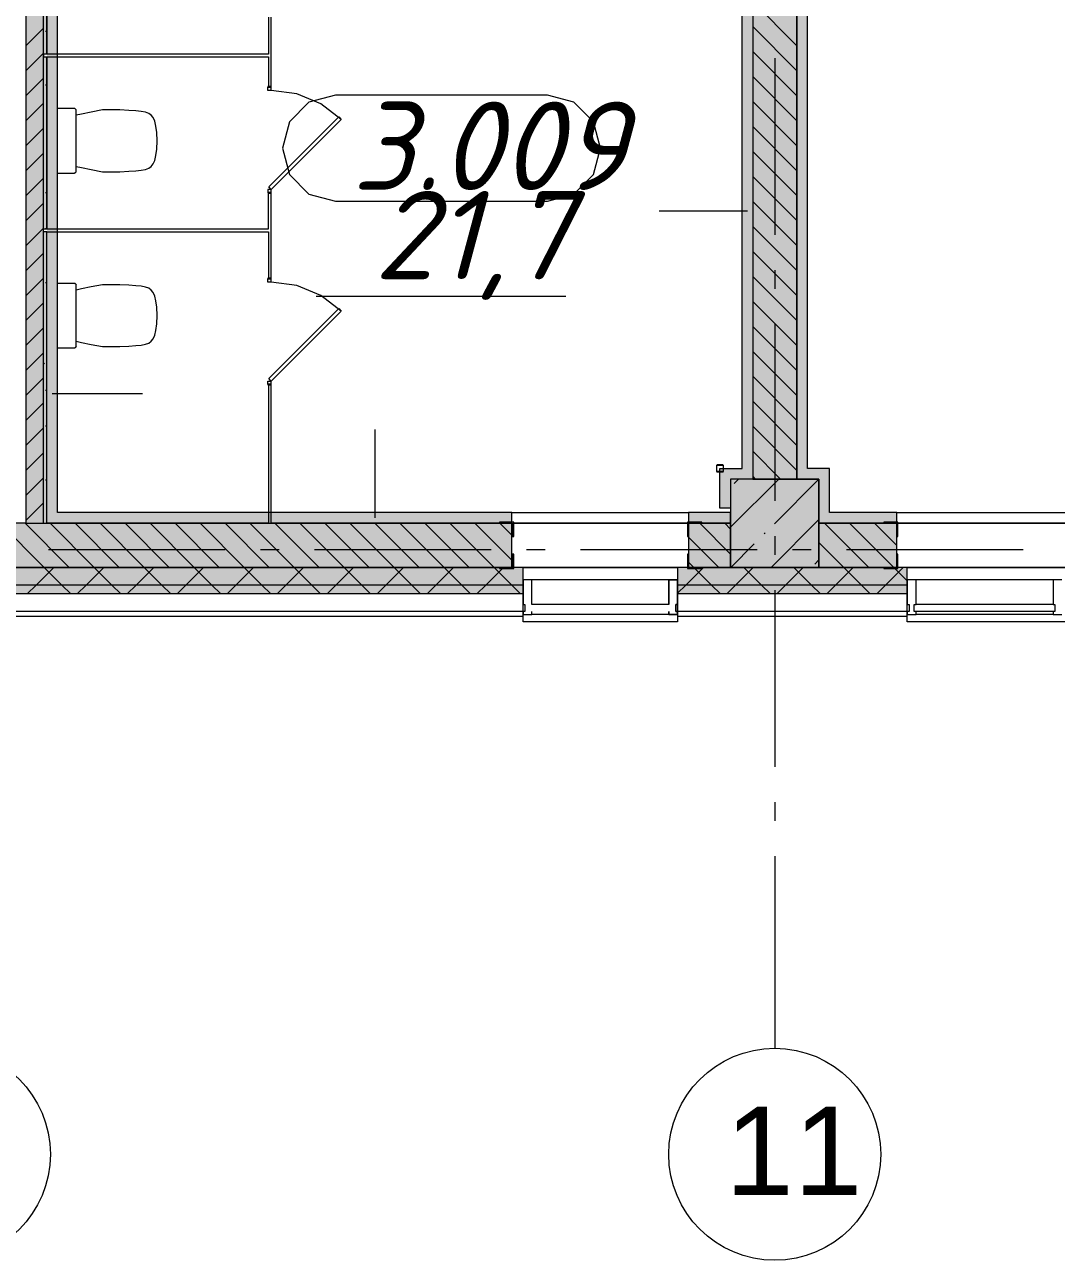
# Model space of a CAD drawing. Header units: millimetres. Extents: x -537608 to 253996, y -217170 to 186033.
# Drawn here: x -300822 to -294983, y 144598 to 151594 of the extents above; entities that cross this region are included whole.
import ezdxf

# ---------------------------------------------------------------- set-up
doc = ezdxf.new("R2010")
doc.units = ezdxf.units.MM
doc.layers.add('PDF _Геометрия', color=7, linetype='Continuous')
doc.layers.add('PDF _Текст', color=7, linetype='Continuous')
doc.layers.add('PDF _Сплошная заливка', color=7, linetype='Continuous', true_color=0xffffff)
doc.styles.add('PDF ArialMT', font='arial.ttf')
doc.styles.add('PDF ISOCPEUR Italic', font='isocpeui.ttf')

msp = doc.modelspace()

# ---------------------------------------------------------------- hatches: boundary and pattern name
at = {"layer": 'PDF _Сплошная заливка', "transparency": 33554559}
h = msp.add_hatch(color=256, dxfattribs=at)
h.paths.add_polyline_path([(-300716.1816, 148771.257), (-300696.1764, 148771.257), (-300696.1764, 150421.2569), (-300716.1816, 150421.2569), (-300716.1816, 149213.056)], flags=0)
h.paths.add_polyline_path([(-300716.1816, 150437.2555), (-300696.1764, 150437.2555), (-300696.1764, 151411.2559), (-300716.1816, 151411.2559), (-300716.1816, 150628.9545)], flags=0)
h.paths.add_polyline_path([(-300696.1764, 151427.2567), (-300696.1764, 152401.2551), (-300716.1816, 152401.2551), (-300716.1816, 151427.2567)], flags=0)
h.paths.add_polyline_path([(-300716.1816, 152501.2554), (-300696.1764, 152501.2554), (-300696.1764, 152851.2547), (-300716.1816, 152851.2547)], flags=0)
h.paths.add_polyline_path([(-300716.1816, 152951.255), (-300696.1764, 152951.255), (-300696.1764, 156271.2536), (-300716.1816, 156271.2536), (-300716.1816, 153460.7493)], flags=0)
for points in [[(-296701.1817, 149021.2558), (-296451.1807, 149021.2558), (-296451.1807, 156021.2547), (-296701.1817, 156021.2547), (-296701.1817, 149213.056)], [(-296724.9933, 148521.2561), (-296326.1802, 148521.2561), (-296326.1802, 149021.2558), (-296826.1821, 149021.2558), (-296826.1821, 148521.2561)]]:
    msp.add_hatch(color=256, dxfattribs=at).paths.add_polyline_path(points)
at = {"layer": 'PDF _Сплошная заливка', "true_color": 0xff7d7d, "transparency": 33554559}
msp.add_hatch(color=11, dxfattribs=at).paths.add_polyline_path([(-296451.1807, 149081.2565), (-296391.1822, 149081.2565), (-296391.1822, 155901.2535), (-296451.1807, 155901.2535), (-296451.1807, 149213.056)])
at = {"layer": 'PDF _Сплошная заливка', "true_color": 0x2254ff, "transparency": 33554559}
for points in [[(-300696.1764, 148831.2555), (-300636.1779, 148831.2555), (-300636.1779, 152381.2541), (-300696.1764, 152381.2541), (-300696.1764, 149213.056)], [(-296761.1802, 149021.2558), (-296701.1817, 149021.2558), (-296701.1817, 152381.2541), (-296761.1802, 152381.2541), (-296761.1802, 149081.2565)], [(-296761.1802, 149021.2558), (-296761.1802, 149081.2565), (-296886.1807, 149081.2565), (-296886.1807, 149021.2558), (-296826.1821, 149021.2558)]]:
    msp.add_hatch(color=160, dxfattribs=at).paths.add_polyline_path(points)
h = msp.add_hatch(color=160, dxfattribs=at)
h.paths.add_polyline_path([(-296826.1821, 148771.257), (-296826.1821, 148831.2555), (-297063.6787, 148831.2555), (-297063.6787, 148771.257)], flags=0)
h.paths.add_polyline_path([(-298063.6826, 148771.257), (-298063.6826, 148831.2555), (-300696.1764, 148831.2555), (-300696.1764, 148771.257), (-298394.7294, 148771.257)], flags=0)
at = {"layer": 'PDF _Сплошная заливка', "true_color": 0xff7d7d, "transparency": 33554559}
h = msp.add_hatch(color=11, dxfattribs=at)
h.paths.add_polyline_path([(-293886.1777, 148771.257), (-293886.1777, 148831.2555), (-294064.7351, 148831.2555), (-294064.7351, 148771.257)], flags=0)
h.paths.add_polyline_path([(-295890.121, 148771.257), (-295884.7301, 148771.257), (-295884.7301, 148831.2555), (-296326.1802, 148831.2555), (-296326.1802, 148771.257)], flags=0)
at = {"layer": 'PDF _Сплошная заливка', "transparency": 33554559}
h = msp.add_hatch(color=256, dxfattribs=at)
h.paths.add_polyline_path([(-248076.1883, 148521.2561), (-248076.1883, 148771.257), (-249557.739, 148771.257), (-249557.739, 148521.2561), (-248302.5757, 148521.2561)], flags=0)
h.paths.add_polyline_path([(-247546.1914, 148521.2561), (-247546.1914, 148771.257), (-247576.1907, 148771.257), (-247576.1907, 148521.2561)], flags=0)
h.paths.add_polyline_path([(-251642.052, 148521.2561), (-251276.1877, 148521.2561), (-251276.1877, 148771.257), (-251764.7402, 148771.257), (-251764.7402, 148521.2561)], flags=0)
h.paths.add_polyline_path([(-250776.1901, 148521.2561), (-250557.7385, 148521.2561), (-250557.7385, 148771.257), (-250776.1901, 148771.257)], flags=0)
h.paths.add_polyline_path([(-254146.6604, 148521.2561), (-253584.7395, 148521.2561), (-253584.7395, 148771.257), (-254764.7431, 148771.257), (-254764.7431, 148521.2561)], flags=0)
h.paths.add_polyline_path([(-256584.7424, 148521.2561), (-256584.7424, 148771.257), (-256776.1874, 148771.257), (-256776.1874, 148521.2561), (-256651.2687, 148521.2561)], flags=0)
h.paths.add_polyline_path([(-257276.1893, 148521.2561), (-257276.1893, 148771.257), (-257764.7418, 148771.257), (-257764.7418, 148521.2561), (-257486.1367, 148521.2561)], flags=0)
h.paths.add_polyline_path([(-259776.186, 148521.2561), (-259584.7411, 148521.2561), (-259584.7411, 148771.257), (-259776.186, 148771.257)], flags=0)
h.paths.add_polyline_path([(-260764.7404, 148521.2561), (-260276.1879, 148521.2561), (-260276.1879, 148771.257), (-260764.7404, 148771.257)], flags=0)
h.paths.add_polyline_path([(-262584.7397, 148521.2561), (-262584.7397, 148771.257), (-263764.739, 148771.257), (-263764.739, 148521.2561), (-263330.2213, 148521.2561)], flags=0)
h.paths.add_polyline_path([(-266764.7377, 148521.2561), (-266276.1851, 148521.2561), (-266276.1851, 148771.257), (-266764.7377, 148771.257)], flags=0)
h.paths.add_polyline_path([(-265584.7383, 148521.2561), (-265584.7383, 148771.257), (-265776.1875, 148771.257), (-265776.1875, 148521.2561)], flags=0)
h.paths.add_polyline_path([(-268584.7369, 148521.2561), (-268584.7369, 148771.257), (-268776.1862, 148771.257), (-268776.1862, 148521.2561)], flags=0)
h.paths.add_polyline_path([(-269326.184, 148521.2561), (-269276.1838, 148521.2561), (-269276.1838, 148771.257), (-269326.184, 148771.257)], flags=0)
h.paths.add_polyline_path([(-269826.1859, 148521.2561), (-269826.1859, 148771.257), (-270064.7374, 148771.257), (-270064.7374, 148521.2561), (-270009.1741, 148521.2561)], flags=0)
h.paths.add_polyline_path([(-272513.7824, 148521.2561), (-271884.7367, 148521.2561), (-271884.7367, 148771.257), (-273064.7361, 148771.257), (-273064.7361, 148521.2561)], flags=0)
h.paths.add_polyline_path([(-274884.7353, 148521.2561), (-274884.7353, 148771.257), (-275326.1855, 148771.257), (-275326.1855, 148521.2561), (-275018.3907, 148521.2561)], flags=0)
h.paths.add_polyline_path([(-275826.1832, 148521.2561), (-275826.1832, 148771.257), (-276064.739, 148771.257), (-276064.739, 148521.2561), (-275853.2587, 148521.2561)], flags=0)
h.paths.add_polyline_path([(-277884.7383, 148521.2561), (-277884.7383, 148771.257), (-278326.1798, 148771.257), (-278326.1798, 148521.2561)], flags=0)
h.paths.add_polyline_path([(-280884.7326, 148521.2561), (-280884.7326, 148771.257), (-282064.732, 148771.257), (-282064.732, 148521.2561), (-281697.3434, 148521.2561)], flags=0)
h.paths.add_polyline_path([(-279064.7376, 148521.2561), (-278826.1818, 148521.2561), (-278826.1818, 148771.257), (-279064.7376, 148771.257)], flags=0)
h.paths.add_polyline_path([(-283884.7355, 148521.2561), (-283884.7355, 148771.257), (-284326.1857, 148771.257), (-284326.1857, 148521.2561), (-284201.9517, 148521.2561)], flags=0)
h.paths.add_polyline_path([(-285036.824, 148521.2561), (-284826.179, 148521.2561), (-284826.179, 148771.257), (-285064.7349, 148771.257), (-285064.7349, 148521.2561)], flags=0)
h.paths.add_polyline_path([(-286884.7385, 148521.2561), (-286884.7385, 148771.257), (-287326.18, 148771.257), (-287326.18, 148521.2561)], flags=0)
h.paths.add_polyline_path([(-288064.7378, 148521.2561), (-287826.1819, 148521.2561), (-287826.1819, 148771.257), (-288064.7378, 148771.257)], flags=0)
h.paths.add_polyline_path([(-290880.9044, 148521.2561), (-289884.7328, 148521.2561), (-289884.7328, 148771.257), (-291064.7321, 148771.257), (-291064.7321, 148521.2561)], flags=0)
h.paths.add_polyline_path([(-293326.1773, 148521.2561), (-292884.7357, 148521.2561), (-292884.7357, 148771.257), (-293326.1773, 148771.257)], flags=0)
h.paths.add_polyline_path([(-293826.1792, 148521.2561), (-293826.1792, 148771.257), (-294064.7351, 148771.257), (-294064.7351, 148521.2561)], flags=0)
h.paths.add_polyline_path([(-296826.1821, 148521.2561), (-296826.1821, 148771.257), (-297063.6787, 148771.257), (-297063.6787, 148521.2561)], flags=0)
h.paths.add_polyline_path([(-295884.7301, 148521.2561), (-295884.7301, 148771.257), (-296326.1802, 148771.257), (-296326.1802, 148521.2561), (-295890.121, 148521.2561)], flags=0)
h.paths.add_polyline_path([(-298063.6826, 148521.2561), (-298063.6826, 148771.257), (-300976.1809, 148771.257), (-300976.1809, 148521.2561), (-298394.7294, 148521.2561)], flags=0)
h = msp.add_hatch(color=256, dxfattribs=at)
h.paths.add_polyline_path([(-245797.9674, 148421.2557), (-240126.19, 148421.2557), (-240126.19, 148521.2561), (-246436.1889, 148521.2561), (-246436.1889, 148421.2557)], flags=0)
h.paths.add_polyline_path([(-247576.1907, 148421.2557), (-247311.1879, 148421.2557), (-247311.1879, 148521.2561), (-247576.1907, 148521.2561), (-247576.1907, 148509.7679)], flags=0)
h.paths.add_polyline_path([(-250492.7409, 148421.2557), (-250492.7409, 148521.2561), (-251826.1898, 148521.2561), (-251826.1898, 148421.2557), (-250807.184, 148421.2557)], flags=0)
h.paths.add_polyline_path([(-248076.1883, 148421.2557), (-248076.1883, 148521.2561), (-249617.7375, 148521.2561), (-249617.7375, 148421.2557), (-248302.5757, 148421.2557)], flags=0)
h.paths.add_polyline_path([(-253526.1878, 148421.2557), (-253526.1878, 148521.2561), (-254826.1885, 148521.2561), (-254826.1885, 148421.2557), (-254146.6604, 148421.2557)], flags=0)
h.paths.add_polyline_path([(-256651.2687, 148421.2557), (-256526.1864, 148421.2557), (-256526.1864, 148521.2561), (-257826.1871, 148521.2561), (-257826.1871, 148421.2557), (-257486.1367, 148421.2557)], flags=0)
h.paths.add_polyline_path([(-260825.613, 148421.2557), (-259526.1893, 148421.2557), (-259526.1893, 148521.2561), (-260826.1857, 148521.2561), (-260826.1857, 148421.2557)], flags=0)
h.paths.add_polyline_path([(-262526.188, 148421.2557), (-262526.188, 148521.2561), (-263826.1887, 148521.2561), (-263826.1887, 148421.2557), (-263330.2213, 148421.2557)], flags=0)
h.paths.add_polyline_path([(-266669.6977, 148421.2557), (-265526.1866, 148421.2557), (-265526.1866, 148521.2561), (-266826.1873, 148521.2561), (-266826.1873, 148421.2557)], flags=0)
h.paths.add_polyline_path([(-269174.306, 148421.2557), (-268526.1852, 148421.2557), (-268526.1852, 148521.2561), (-270126.187, 148521.2561), (-270126.187, 148421.2557), (-270009.1741, 148421.2557)], flags=0)
h.paths.add_polyline_path([(-271826.185, 148421.2557), (-271826.185, 148521.2561), (-273126.1857, 148521.2561), (-273126.1857, 148421.2557), (-272513.7824, 148421.2557)], flags=0)
h.paths.add_polyline_path([(-274826.1836, 148421.2557), (-274826.1836, 148521.2561), (-276126.1843, 148521.2561), (-276126.1843, 148421.2557), (-275018.3907, 148421.2557)], flags=0)
h.paths.add_polyline_path([(-277826.1866, 148421.2557), (-277826.1866, 148521.2561), (-279126.1829, 148521.2561), (-279126.1829, 148421.2557), (-278357.8713, 148421.2557)], flags=0)
h.paths.add_polyline_path([(-283826.1838, 148421.2557), (-283826.1838, 148521.2561), (-285126.1802, 148521.2561), (-285126.1802, 148421.2557), (-284201.9517, 148421.2557)], flags=0)
h.paths.add_polyline_path([(-280826.1809, 148421.2557), (-280826.1809, 148521.2561), (-282126.1859, 148521.2561), (-282126.1859, 148421.2557), (-280862.4796, 148421.2557)], flags=0)
h.paths.add_polyline_path([(-288126.1831, 148421.2557), (-286826.1781, 148421.2557), (-286826.1781, 148521.2561), (-288126.1831, 148521.2561), (-288126.1831, 148505.1089)], flags=0)
h.paths.add_polyline_path([(-290046.0407, 148421.2557), (-289826.1811, 148421.2557), (-289826.1811, 148521.2561), (-291126.1775, 148521.2561), (-291126.1775, 148421.2557), (-290880.9044, 148421.2557)], flags=0)
h.paths.add_polyline_path([(-292826.184, 148421.2557), (-292826.184, 148521.2561), (-294126.1804, 148521.2561), (-294126.1804, 148421.2557), (-293385.5127, 148421.2557)], flags=0)
h.paths.add_polyline_path([(-295890.121, 148421.2557), (-295826.1783, 148421.2557), (-295826.1783, 148521.2561), (-297126.1833, 148521.2561), (-297126.1833, 148421.2557), (-296724.9933, 148421.2557)], flags=0)
h.paths.add_polyline_path([(-298001.1781, 148421.2557), (-298001.1781, 148521.2561), (-307838.1777, 148521.2561), (-307838.1777, 148421.2557), (-298394.7294, 148421.2557)], flags=0)
h.paths.add_polyline_path([(-309248.0263, 148421.2557), (-308713.1811, 148421.2557), (-308713.1811, 148521.2561), (-316976.1736, 148521.2561), (-316976.1736, 148421.2557), (-310082.8987, 148421.2557)], flags=0)
h = msp.add_hatch(color=256, dxfattribs=at)
h.paths.add_polyline_path([(-240371.3189, 148371.2555), (-240176.1902, 148371.2555), (-240176.1902, 148421.2557), (-246436.1889, 148421.2557), (-246436.1889, 148371.2555), (-240788.7529, 148371.2555)], flags=0)
h.paths.add_polyline_path([(-247311.1879, 148371.2555), (-247311.1879, 148421.2557), (-247576.1907, 148421.2557), (-247576.1907, 148371.2555), (-247467.7076, 148371.2555)], flags=0)
h.paths.add_polyline_path([(-248076.1883, 148371.2555), (-248076.1883, 148421.2557), (-249617.7375, 148421.2557), (-249617.7375, 148371.2555), (-248302.5757, 148371.2555)], flags=0)
h.paths.add_polyline_path([(-250492.7409, 148371.2555), (-250492.7409, 148421.2557), (-251826.1898, 148421.2557), (-251826.1898, 148371.2555), (-250807.184, 148371.2555)], flags=0)
h.paths.add_polyline_path([(-254146.6604, 148371.2555), (-253526.1878, 148371.2555), (-253526.1878, 148421.2557), (-254826.1885, 148421.2557), (-254826.1885, 148371.2555)], flags=0)
h.paths.add_polyline_path([(-256651.2687, 148371.2555), (-256526.1864, 148371.2555), (-256526.1864, 148421.2557), (-257826.1871, 148421.2557), (-257826.1871, 148371.2555), (-257486.1367, 148371.2555)], flags=0)
h.paths.add_polyline_path([(-260825.613, 148371.2555), (-259526.1893, 148371.2555), (-259526.1893, 148421.2557), (-260826.1857, 148421.2557), (-260826.1857, 148371.2555)], flags=0)
h.paths.add_polyline_path([(-262526.188, 148371.2555), (-262526.188, 148421.2557), (-263826.1887, 148421.2557), (-263826.1887, 148371.2555), (-263330.2213, 148371.2555)], flags=0)
h.paths.add_polyline_path([(-265834.8297, 148371.2555), (-265526.1866, 148371.2555), (-265526.1866, 148421.2557), (-266826.1873, 148421.2557), (-266826.1873, 148371.2555), (-266669.6977, 148371.2555)], flags=0)
h.paths.add_polyline_path([(-268526.1852, 148371.2555), (-268526.1852, 148421.2557), (-270126.187, 148421.2557), (-270126.187, 148371.2555), (-269174.306, 148371.2555)], flags=0)
h.paths.add_polyline_path([(-271826.185, 148371.2555), (-271826.185, 148421.2557), (-273126.1857, 148421.2557), (-273126.1857, 148371.2555), (-272513.7824, 148371.2555)], flags=0)
h.paths.add_polyline_path([(-274826.1836, 148371.2555), (-274826.1836, 148421.2557), (-276126.1843, 148421.2557), (-276126.1843, 148371.2555), (-275018.3907, 148371.2555)], flags=0)
h.paths.add_polyline_path([(-280862.4796, 148371.2555), (-280826.1809, 148371.2555), (-280826.1809, 148421.2557), (-282126.1859, 148421.2557), (-282126.1859, 148371.2555), (-281697.3434, 148371.2555)], flags=0)
h.paths.add_polyline_path([(-278357.8713, 148371.2555), (-277826.1866, 148371.2555), (-277826.1866, 148421.2557), (-279126.1829, 148421.2557), (-279126.1829, 148371.2555)], flags=0)
h.paths.add_polyline_path([(-284201.9517, 148371.2555), (-283826.1838, 148371.2555), (-283826.1838, 148421.2557), (-285126.1802, 148421.2557), (-285126.1802, 148371.2555), (-285036.824, 148371.2555)], flags=0)
h.paths.add_polyline_path([(-286826.1781, 148371.2555), (-286826.1781, 148421.2557), (-288126.1831, 148421.2557), (-288126.1831, 148371.2555), (-287541.4324, 148371.2555)], flags=0)
h.paths.add_polyline_path([(-290880.9044, 148371.2555), (-289826.1811, 148371.2555), (-289826.1811, 148421.2557), (-291126.1775, 148421.2557), (-291126.1775, 148371.2555)], flags=0)
h.paths.add_polyline_path([(-294126.1804, 148371.2555), (-292826.184, 148371.2555), (-292826.184, 148421.2557), (-294126.1804, 148421.2557)], flags=0)
h.paths.add_polyline_path([(-295826.1783, 148371.2555), (-295826.1783, 148421.2557), (-297126.1833, 148421.2557), (-297126.1833, 148371.2555), (-295890.121, 148371.2555)], flags=0)
h.paths.add_polyline_path([(-298394.7294, 148371.2555), (-298001.1781, 148371.2555), (-298001.1781, 148421.2557), (-307838.1777, 148421.2557), (-307838.1777, 148371.2555), (-300064.4654, 148371.2555)], flags=0)
h.paths.add_polyline_path([(-308713.1811, 148371.2555), (-308713.1811, 148421.2557), (-317076.174, 148421.2557), (-317076.174, 148371.2555), (-309248.0263, 148371.2555)], flags=0)

# ---------------------------------------------------------------- linework, layer by layer
at = {"layer": 'PDF _Геометрия', "lineweight": 9}
for p, q in [((-300816.182, 156271.2536), (-300816.182, 148771.257)), ((-296451.1807, 155901.2535), (-296451.1807, 149081.2565)), ((-296451.1807, 149081.2565), (-296451.1807, 155901.2535)), ((-296391.1822, 149081.2565), (-296391.1822, 155841.255)), ((-300716.1816, 151427.2567), (-300716.1816, 152401.2551)), ((-300696.1764, 152381.2541), (-300696.1764, 151427.2567)), ((-300696.1764, 151427.2567), (-300696.1764, 152381.2541)), ((-296761.1802, 149081.2565), (-296761.1802, 152381.2541)), ((-296701.1817, 152381.2541), (-296701.1817, 149021.2558)), ((-296701.1817, 152381.2541), (-296701.1817, 149021.2558)), ((-300636.1779, 148831.2555), (-300636.1779, 152321.2556)), ((-296451.1807, 151474.1675), (-296701.1817, 151724.1684)), ((-299442.1757, 151636.2568), (-299442.1757, 151427.2567)), ((-299426.1835, 151241.2566), (-299426.1835, 151636.2568)), ((-300816.182, 151473.6766), (-300716.1816, 151573.6769)), ((-296451.1807, 151332.7463), (-296701.1817, 151582.7452)), ((-300816.182, 151332.2555), (-300716.1816, 151432.2559)), ((-300716.1816, 151411.2559), (-300716.1816, 151427.2567)), ((-300696.1764, 151427.2567), (-300716.1816, 151427.2567)), ((-300716.1816, 151427.2567), (-300716.1816, 151411.2559)), ((-300716.1816, 150437.2555), (-300716.1816, 151411.2559)), ((-300716.1816, 151411.2559), (-300696.1764, 151411.2559)), ((-299442.1757, 151427.2567), (-300696.1764, 151427.2567)), ((-300696.1764, 151411.2559), (-300696.1764, 150437.2555)), ((-300696.1764, 150437.2555), (-300696.1764, 151411.2559)), ((-300696.1764, 151411.2559), (-299442.1757, 151411.2559)), ((-299442.1757, 151411.2559), (-299442.1757, 151241.2566)), ((-296451.1807, 151191.3253), (-296701.1817, 151441.3241)), ((-300816.182, 151190.8344), (-300716.1816, 151290.8348)), ((-299446.1802, 151221.2557), (-299446.1802, 151241.2566)), ((-299426.1835, 151221.2557), (-299426.1835, 151241.2566)), ((-296451.1807, 151049.9043), (-296701.1817, 151299.9031)), ((-299426.1835, 151221.2557), (-299446.1802, 151221.2557)), ((-299281.2381, 151202.174), (-299426.1835, 151221.2557)), ((-299146.179, 151146.2295), (-299281.2381, 151202.174)), ((-300816.182, 151049.4134), (-300716.1816, 151149.4138)), ((-299030.2037, 151057.235), (-299146.179, 151146.2295)), ((-296451.1807, 150908.4832), (-296701.1817, 151158.482)), ((-299440.3242, 150675.398), (-299044.3443, 151071.3778)), ((-299030.2037, 151057.235), (-299426.1835, 150661.2552)), ((-299044.3443, 151071.3778), (-299030.2037, 151057.235)), ((-300816.182, 150907.9923), (-300716.1816, 151007.9927)), ((-296451.1807, 150767.06), (-296701.1817, 151017.0609)), ((-300816.182, 150766.5713), (-300716.1816, 150866.5695)), ((-296451.1807, 150625.6389), (-296701.1817, 150875.6399)), ((-300816.182, 150625.1481), (-300716.1816, 150725.1485)), ((-296451.1807, 150484.2179), (-296701.1817, 150734.2188)), ((-299426.1835, 150661.2552), (-299446.1802, 150661.2552)), ((-299446.1802, 150661.2552), (-299446.1802, 150641.2565)), ((-299442.1757, 150437.2555), (-299442.1757, 150641.2565)), ((-299426.1835, 150661.2552), (-299440.3242, 150675.398)), ((-299426.1835, 150641.2565), (-299426.1835, 150661.2552)), ((-299426.1835, 150156.2563), (-299426.1835, 150641.2565)), ((-300816.182, 150483.727), (-300716.1816, 150583.7274)), ((-296451.1807, 150342.7968), (-296701.1817, 150592.7978)), ((-296731.1766, 150537.7855), (-297231.1785, 150537.7855)), ((-300816.182, 150342.306), (-300716.1816, 150442.3063)), ((-300716.1816, 150421.2569), (-300716.1816, 150437.2555)), ((-300716.1816, 150421.2569), (-300716.1816, 150437.2555)), ((-300716.1816, 150437.2555), (-300696.1764, 150437.2555)), ((-300716.1816, 148771.257), (-300716.1816, 150421.2569)), ((-300696.1764, 150421.2569), (-300716.1816, 150421.2569)), ((-300696.1764, 150437.2555), (-299442.1757, 150437.2555)), ((-300696.1764, 148831.2555), (-300696.1764, 150421.2569)), ((-300696.1764, 148831.2555), (-300696.1764, 150421.2569)), ((-300696.1764, 150421.2569), (-299442.1757, 150421.2569)), ((-299442.1757, 150421.2569), (-299442.1757, 150156.2563)), ((-296451.1807, 150201.3758), (-296701.1817, 150451.3745)), ((-300816.182, 150200.8849), (-300716.1816, 150300.8853)), ((-296451.1807, 150059.9547), (-296701.1817, 150309.9535)), ((-300816.182, 150059.4639), (-300716.1816, 150159.4642)), ((-299446.1802, 150136.2554), (-299446.1802, 150156.2563)), ((-299426.1835, 150136.2554), (-299446.1802, 150136.2554)), ((-299426.1835, 150136.2554), (-299426.1835, 150156.2563)), ((-299281.2381, 150117.1737), (-299426.1835, 150136.2554)), ((-296451.1807, 149918.5336), (-296701.1817, 150168.5325)), ((-299146.179, 150061.2314), (-299281.2381, 150117.1737)), ((-299030.2037, 149972.2369), (-299146.179, 150061.2314)), ((-300816.182, 149918.0427), (-300716.1816, 150018.0432)), ((-299440.3242, 149590.3977), (-299044.3443, 149986.3775)), ((-299044.3443, 149986.3775), (-299030.2037, 149972.2369)), ((-296451.1807, 149777.1126), (-296701.1817, 150027.1114)), ((-299426.1835, 149576.2571), (-299030.2037, 149972.2369)), ((-300816.182, 149776.6217), (-300716.1816, 149876.6221)), ((-296451.1807, 149635.6894), (-296701.1817, 149885.6904)), ((-300816.182, 149635.2007), (-300716.1816, 149735.1989)), ((-296451.1807, 149494.2683), (-296701.1817, 149744.2693)), ((-300816.182, 149493.7774), (-300716.1816, 149593.7778)), ((-299446.1802, 149556.2562), (-299446.1802, 149576.2571)), ((-299446.1802, 149576.2571), (-299426.1835, 149576.2571)), ((-299426.1835, 149576.2571), (-299440.3242, 149590.3977)), ((-299426.1835, 149556.2562), (-299426.1835, 149576.2571)), ((-296451.1807, 149352.8472), (-296701.1817, 149602.8482)), ((-300666.1815, 149505.8383), (-300154.4847, 149505.8383)), ((-299442.1757, 149556.2562), (-299442.1757, 148771.257)), ((-299426.1835, 148771.257), (-299426.1835, 149556.2562)), ((-300816.182, 149352.3564), (-300716.1816, 149452.3568)), ((-296451.1807, 149211.4262), (-296701.1817, 149461.4271)), ((-300816.182, 149210.9353), (-300716.1816, 149310.9357)), ((-298838.7028, 148801.2563), (-298838.7028, 149301.2561)), ((-296451.1807, 149070.0052), (-296701.1817, 149320.004)), ((-300816.182, 149069.5143), (-300716.1816, 149169.5146)), ((-296543.8524, 149021.2558), (-296701.1817, 149178.5829)), ((-296905.0061, 149100.0841), (-296906.1773, 149097.2572)), ((-296906.1773, 149097.2572), (-296906.1773, 149065.2557)), ((-296902.1814, 149101.2553), (-296905.0061, 149100.0841)), ((-296904.1793, 149097.2572), (-296903.5937, 149098.6696)), ((-296904.1793, 149065.2557), (-296904.1793, 149097.2572)), ((-296903.5937, 149098.6696), (-296902.1814, 149099.2573)), ((-296870.1799, 149101.2553), (-296902.1814, 149101.2553)), ((-296902.1814, 149099.2573), (-296870.1799, 149099.2573)), ((-296886.1807, 149021.2558), (-296886.1807, 149081.2565)), ((-296886.1807, 149081.2565), (-296761.1802, 149081.2565)), ((-296867.3553, 149100.0841), (-296870.1799, 149101.2553)), ((-296870.1799, 149099.2573), (-296868.7676, 149098.6696)), ((-296868.7676, 149098.6696), (-296868.182, 149097.2572)), ((-296868.182, 149097.2572), (-296868.182, 149065.2557)), ((-296866.184, 149097.2572), (-296867.3553, 149100.0841)), ((-296866.184, 149065.2557), (-296866.184, 149097.2572)), ((-296451.1807, 149021.2558), (-296451.1807, 149081.2565)), ((-296451.1807, 149081.2565), (-296451.1807, 149021.2558)), ((-296326.1802, 149081.2565), (-296391.1822, 149081.2565)), ((-296266.1817, 149081.2565), (-296326.1802, 149081.2565)), ((-296266.1817, 148831.2555), (-296266.1817, 149081.2565)), ((-300816.182, 148928.0932), (-300716.1816, 149028.0936)), ((-296906.1773, 149065.2557), (-296905.0061, 149062.4289)), ((-296905.0061, 149062.4289), (-296902.1814, 149061.2555)), ((-296903.5937, 149063.8412), (-296904.1793, 149065.2557)), ((-296902.1814, 149063.2556), (-296903.5937, 149063.8412)), ((-296870.1799, 149063.2556), (-296902.1814, 149063.2556)), ((-296902.1814, 149061.2555), (-296870.1799, 149061.2555)), ((-296886.1807, 148856.2556), (-296886.1807, 149021.2558)), ((-296868.7676, 149063.8412), (-296870.1799, 149063.2556)), ((-296870.1799, 149061.2555), (-296867.3553, 149062.4289)), ((-296868.182, 149065.2557), (-296868.7676, 149063.8412)), ((-296867.3553, 149062.4289), (-296866.184, 149065.2557)), ((-296826.1821, 148748.3689), (-296553.291, 149021.2558)), ((-296701.1817, 149021.2558), (-296826.1821, 149021.2558)), ((-296826.1821, 149021.2558), (-296826.1821, 148771.257)), ((-296761.1802, 149021.2558), (-296826.1821, 149021.2558)), ((-296826.1821, 149021.2558), (-296826.1821, 148856.2556)), ((-296806.4008, 148996.2493), (-296781.3921, 149021.2558)), ((-296701.1817, 149021.2558), (-296761.1802, 149021.2558)), ((-296685.2757, 149021.2558), (-296701.1817, 149037.1618)), ((-296451.1807, 149021.2558), (-296701.1817, 149021.2558)), ((-296701.1817, 149021.2558), (-296451.1807, 149021.2558)), ((-296578.2997, 148768.1503), (-296326.1802, 149020.2697)), ((-296326.1802, 149021.2558), (-296451.1807, 149021.2558)), ((-296451.1807, 149021.2558), (-296326.1802, 149021.2558)), ((-296326.1802, 148771.257), (-296326.1802, 149021.2558)), ((-296326.1802, 149021.2558), (-296326.1802, 148831.2555)), ((-300816.182, 148786.6722), (-300716.1816, 148886.6725)), ((-300696.1764, 148771.257), (-300696.1764, 148831.2555)), ((-300696.1764, 148771.257), (-300696.1764, 148831.2555)), ((-298063.6826, 148831.2555), (-300636.1779, 148831.2555)), ((-298063.6826, 148771.257), (-298063.6826, 148831.2555)), ((-298063.6826, 148831.2555), (-297063.6787, 148831.2555)), ((-296826.1821, 148831.2555), (-297063.6787, 148831.2555)), ((-297063.6787, 148831.2555), (-297063.6787, 148771.257)), ((-296826.1821, 148856.2556), (-296886.1807, 148856.2556)), ((-296826.1821, 148771.257), (-296826.1821, 148831.2555)), ((-296597.0993, 148521.2561), (-296326.1802, 148792.173)), ((-296326.1802, 148831.2555), (-296326.1802, 148771.257)), ((-295884.7301, 148831.2555), (-296266.1817, 148831.2555)), ((-295884.7301, 148831.2555), (-294064.7351, 148831.2555)), ((-295884.7301, 148771.257), (-295884.7301, 148831.2555)), ((-300816.182, 148771.257), (-300976.1809, 148771.257)), ((-300710.7562, 148521.2561), (-300960.7572, 148771.257)), ((-300569.333, 148521.2561), (-300819.3339, 148771.257)), ((-300816.182, 148771.257), (-300716.1816, 148771.257)), ((-300716.1816, 148771.257), (-300696.1764, 148771.257)), ((-299442.1757, 148771.257), (-300696.1764, 148771.257)), ((-300696.1764, 148771.257), (-299442.1757, 148771.257)), ((-300427.9184, 148521.2561), (-300677.9107, 148771.257)), ((-300286.4952, 148521.2561), (-300536.4961, 148771.257)), ((-300145.072, 148521.2561), (-300395.0729, 148771.257)), ((-300003.6487, 148521.2561), (-300253.6497, 148771.257)), ((-299862.2256, 148521.2561), (-300112.2265, 148771.257)), ((-299720.8109, 148521.2561), (-299970.8119, 148771.257)), ((-299579.3877, 148521.2561), (-299829.3887, 148771.257)), ((-299437.9645, 148521.2561), (-299687.9655, 148771.257)), ((-299296.5413, 148521.2561), (-299546.5423, 148771.257)), ((-299442.1757, 148771.257), (-299426.1835, 148771.257)), ((-299426.1835, 148771.257), (-298063.6826, 148771.257)), ((-298063.6826, 148771.257), (-299426.1835, 148771.257)), ((-299155.1267, 148521.2561), (-299405.119, 148771.257)), ((-299013.7035, 148521.2561), (-299263.7045, 148771.257)), ((-298872.2803, 148521.2561), (-299122.2812, 148771.257)), ((-298730.857, 148521.2561), (-298980.8581, 148771.257)), ((-298589.4339, 148521.2561), (-298839.4348, 148771.257)), ((-298448.0193, 148521.2561), (-298698.0116, 148771.257)), ((-298306.596, 148521.2561), (-298556.597, 148771.257)), ((-298165.1729, 148521.2561), (-298415.1738, 148771.257)), ((-298063.6826, 148561.1848), (-298273.7506, 148771.257)), ((-298063.6826, 148702.6058), (-298132.3274, 148771.257)), ((-298063.6826, 148521.2561), (-298063.6826, 148771.257)), ((-298053.736, 148771.257), (-297070.7318, 148771.257)), ((-297070.7318, 148771.257), (-298053.736, 148771.257)), ((-297063.6787, 148771.257), (-297063.6787, 148521.2561)), ((-296826.1821, 148771.257), (-297063.6787, 148771.257)), ((-297063.6787, 148771.257), (-296826.1821, 148771.257)), ((-296826.1821, 148596.476), (-297000.9589, 148771.257)), ((-296826.1821, 148737.8991), (-296859.5357, 148771.257)), ((-296826.1821, 148521.2561), (-296826.1821, 148771.257)), ((-296826.1821, 148771.257), (-296826.1821, 148521.2561)), ((-295884.7301, 148771.257), (-296326.1802, 148771.257)), ((-296326.1802, 148771.257), (-296326.1802, 148521.2561)), ((-296326.1802, 148521.2561), (-296326.1802, 148771.257)), ((-296326.1802, 148771.257), (-295884.7301, 148771.257)), ((-296043.8505, 148521.2561), (-296293.8515, 148771.257)), ((-295902.4359, 148521.2561), (-296152.4282, 148771.257)), ((-295884.7301, 148644.9798), (-296011.0137, 148771.257)), ((-295884.7301, 148521.2561), (-295884.7301, 148771.257)), ((-295878.7362, 148771.257), (-294070.7375, 148771.257)), ((-294070.7375, 148771.257), (-295878.7362, 148771.257)), ((-296892.3812, 148521.2561), (-297063.6787, 148692.5558)), ((-296825.1918, 148521.2561), (-296692.346, 148654.1019)), ((-296635.3271, 148711.1272), (-296630.582, 148715.868)), ((-296185.2738, 148521.2561), (-296326.1802, 148662.1625)), ((-298001.1781, 148521.2561), (-307838.1777, 148521.2561)), ((-300976.1809, 148521.2561), (-298063.6826, 148521.2561)), ((-300757.3289, 148421.2557), (-300657.3285, 148521.2561)), ((-300610.7558, 148421.2557), (-300710.7562, 148521.2561)), ((-300474.4911, 148421.2557), (-300374.4907, 148521.2561)), ((-300327.918, 148421.2557), (-300427.9184, 148521.2561)), ((-300191.6446, 148421.2557), (-300091.6443, 148521.2561)), ((-300045.0715, 148421.2557), (-300145.072, 148521.2561)), ((-299908.8068, 148421.2557), (-299808.8064, 148521.2561)), ((-299762.2251, 148421.2557), (-299862.2256, 148521.2561)), ((-299625.9604, 148421.2557), (-299525.96, 148521.2561)), ((-299479.3873, 148421.2557), (-299579.3877, 148521.2561)), ((-299343.114, 148421.2557), (-299243.1136, 148521.2561)), ((-299196.541, 148421.2557), (-299296.5413, 148521.2561)), ((-299060.2762, 148421.2557), (-298960.2758, 148521.2561)), ((-298913.7031, 148421.2557), (-299013.7035, 148521.2561)), ((-298777.4298, 148421.2557), (-298677.4294, 148521.2561)), ((-298630.8567, 148421.2557), (-298730.857, 148521.2561)), ((-298494.5919, 148421.2557), (-298394.5916, 148521.2561)), ((-298348.0189, 148421.2557), (-298448.0193, 148521.2561)), ((-298211.7455, 148421.2557), (-298111.7452, 148521.2561)), ((-298065.1724, 148421.2557), (-298165.1729, 148521.2561)), ((-298001.1781, 148421.2557), (-298001.1781, 148521.2561)), ((-298001.1781, 148521.2561), (-297126.1833, 148521.2561)), ((-297126.1833, 148521.2561), (-298001.1781, 148521.2561)), ((-295826.1783, 148521.2561), (-297126.1833, 148521.2561)), ((-297126.1833, 148521.2561), (-297126.1833, 148421.2557)), ((-297080.3771, 148421.2557), (-296980.3767, 148521.2561)), ((-297033.8044, 148521.2561), (-297063.6787, 148551.1348)), ((-297063.6787, 148521.2561), (-296826.1821, 148521.2561)), ((-296933.804, 148421.2557), (-297033.8044, 148521.2561)), ((-296826.1821, 148521.2561), (-296326.1802, 148521.2561)), ((-296797.5306, 148421.2557), (-296697.5303, 148521.2561)), ((-296650.9576, 148421.2557), (-296750.958, 148521.2561)), ((-296514.6928, 148421.2557), (-296414.6925, 148521.2561)), ((-296368.1197, 148421.2557), (-296468.1202, 148521.2561)), ((-296350.1986, 148540.0535), (-296326.1802, 148564.074)), ((-296326.1802, 148521.2561), (-295884.7301, 148521.2561)), ((-296231.8464, 148421.2557), (-296131.846, 148521.2561)), ((-296085.2733, 148421.2557), (-296185.2738, 148521.2561)), ((-295949.0086, 148421.2557), (-295849.0082, 148521.2561)), ((-295826.1783, 148445.0049), (-295902.4359, 148521.2561)), ((-295826.1783, 148421.2557), (-295826.1783, 148521.2561)), ((-295826.1783, 148521.2561), (-294126.1804, 148521.2561)), ((-294126.1804, 148521.2561), (-295826.1783, 148521.2561)), ((-297951.1779, 148451.2571), (-298001.1781, 148451.2571)), ((-298001.1781, 148451.2571), (-298001.1781, 148311.257)), ((-297176.1835, 148451.2571), (-297951.1779, 148451.2571)), ((-297951.1779, 148311.257), (-297951.1779, 148451.2571)), ((-297126.1833, 148451.2571), (-297176.1835, 148451.2571)), ((-297176.1835, 148451.2571), (-297176.1835, 148311.257)), ((-297176.1835, 148311.257), (-297176.1835, 148451.2571)), ((-297176.1835, 148451.2571), (-297126.1833, 148451.2571)), ((-297126.1833, 148311.257), (-297126.1833, 148451.2571)), ((-297126.1833, 148451.2571), (-297126.1833, 148311.257)), ((-295776.1781, 148451.2571), (-295826.1783, 148451.2571)), ((-295826.1783, 148451.2571), (-295826.1783, 148311.257)), ((-295001.1838, 148451.2571), (-295776.1781, 148451.2571)), ((-295776.1781, 148311.257), (-295776.1781, 148451.2571)), ((-294951.1836, 148451.2571), (-295001.1838, 148451.2571)), ((-295001.1838, 148451.2571), (-295001.1838, 148311.257)), ((-298001.1781, 148421.2557), (-307838.1777, 148421.2557)), ((-298001.1781, 148371.2555), (-307838.1777, 148371.2555)), ((-300807.3291, 148371.2555), (-300757.3289, 148421.2557)), ((-300560.7556, 148371.2555), (-300610.7558, 148421.2557)), ((-300524.4913, 148371.2555), (-300474.4911, 148421.2557)), ((-300277.9178, 148371.2555), (-300327.918, 148421.2557)), ((-300241.6448, 148371.2555), (-300191.6446, 148421.2557)), ((-299995.0714, 148371.2555), (-300045.0715, 148421.2557)), ((-299958.807, 148371.2555), (-299908.8068, 148421.2557)), ((-299712.225, 148371.2555), (-299762.2251, 148421.2557)), ((-299675.9606, 148371.2555), (-299625.9604, 148421.2557)), ((-299429.3872, 148371.2555), (-299479.3873, 148421.2557)), ((-299393.1142, 148371.2555), (-299343.114, 148421.2557)), ((-299146.5407, 148371.2555), (-299196.541, 148421.2557)), ((-299110.2764, 148371.2555), (-299060.2762, 148421.2557)), ((-298863.7029, 148371.2555), (-298913.7031, 148421.2557)), ((-298827.43, 148371.2555), (-298777.4298, 148421.2557)), ((-298580.8565, 148371.2555), (-298630.8567, 148421.2557)), ((-298544.5922, 148371.2555), (-298494.5919, 148421.2557)), ((-298298.0187, 148371.2555), (-298348.0189, 148421.2557)), ((-298261.7457, 148371.2555), (-298211.7455, 148421.2557)), ((-298015.1723, 148371.2555), (-298065.1724, 148421.2557)), ((-298001.1781, 148371.2555), (-298001.1781, 148421.2557)), ((-298001.1781, 148271.2572), (-298001.1781, 148371.2555)), ((-297126.1833, 148375.4516), (-297080.3771, 148421.2557)), ((-297126.1833, 148421.2557), (-297126.1833, 148371.2555)), ((-295826.1783, 148421.2557), (-297126.1833, 148421.2557)), ((-297126.1833, 148371.2555), (-297126.1833, 148271.2572)), ((-295826.1783, 148371.2555), (-297126.1833, 148371.2555)), ((-296883.8038, 148371.2555), (-296933.804, 148421.2557)), ((-296847.5309, 148371.2555), (-296797.5306, 148421.2557)), ((-296600.9574, 148371.2555), (-296650.9576, 148421.2557)), ((-296564.693, 148371.2555), (-296514.6928, 148421.2557)), ((-296318.1196, 148371.2555), (-296368.1197, 148421.2557)), ((-296281.8466, 148371.2555), (-296231.8464, 148421.2557)), ((-296035.2732, 148371.2555), (-296085.2733, 148421.2557)), ((-295999.0088, 148371.2555), (-295949.0086, 148421.2557)), ((-295826.1783, 148371.2555), (-295826.1783, 148421.2557)), ((-295826.1783, 148271.2572), (-295826.1783, 148371.2555)), ((-298001.1781, 148311.257), (-297991.1797, 148311.257)), ((-297991.1797, 148311.257), (-297991.1797, 148271.2572)), ((-297136.1816, 148271.2572), (-297136.1816, 148311.257)), ((-297136.1816, 148311.257), (-297126.1833, 148311.257)), ((-297126.1833, 148311.257), (-297136.1816, 148311.257)), ((-297136.1816, 148311.257), (-297136.1816, 148271.2572)), ((-295826.1783, 148311.257), (-295816.18, 148311.257)), ((-295816.18, 148311.257), (-295816.18, 148271.2572)), ((-295786.1764, 148271.2572), (-295786.1764, 148311.257)), ((-295786.1764, 148311.257), (-295776.1781, 148311.257)), ((-295001.1838, 148311.257), (-294991.1768, 148311.257)), ((-294991.1768, 148311.257), (-294991.1768, 148271.2572)), ((-298001.1781, 148271.2572), (-307838.1777, 148271.2572)), ((-307838.1777, 148244.2571), (-298001.1781, 148244.2571)), ((-298001.1781, 148244.2571), (-298001.1781, 148271.2572)), ((-297991.1797, 148271.2572), (-298001.1781, 148271.2572)), ((-298001.1781, 148271.2572), (-298001.1781, 148254.2575)), ((-298001.1781, 148254.2575), (-297951.1779, 148254.2575)), ((-297951.1779, 148254.2575), (-297951.1779, 148271.2572)), ((-297176.1835, 148254.2575), (-297951.1779, 148254.2575)), ((-297176.1835, 148254.2575), (-297176.1835, 148271.2572)), ((-297176.1835, 148271.2572), (-297176.1835, 148254.2575)), ((-297126.1833, 148254.2575), (-297176.1835, 148254.2575)), ((-297176.1835, 148254.2575), (-297126.1833, 148254.2575)), ((-297126.1833, 148271.2572), (-297136.1816, 148271.2572)), ((-297136.1816, 148271.2572), (-297126.1833, 148271.2572)), ((-297126.1833, 148271.2572), (-297126.1833, 148244.2571)), ((-295826.1783, 148271.2572), (-297126.1833, 148271.2572)), ((-297126.1833, 148271.2572), (-297126.1833, 148254.2575)), ((-297126.1833, 148254.2575), (-297126.1833, 148271.2572)), ((-297126.1833, 148244.2571), (-295826.1783, 148244.2571)), ((-295826.1783, 148244.2571), (-295826.1783, 148271.2572)), ((-295816.18, 148271.2572), (-295826.1783, 148271.2572)), ((-295826.1783, 148271.2572), (-295826.1783, 148254.2575)), ((-295826.1783, 148254.2575), (-295776.1781, 148254.2575)), ((-295776.1781, 148271.2572), (-295786.1764, 148271.2572)), ((-295001.1838, 148271.2572), (-295776.1781, 148271.2572)), ((-295776.1781, 148254.2575), (-295776.1781, 148271.2572)), ((-295001.1838, 148254.2575), (-295776.1781, 148254.2575)), ((-294991.1768, 148271.2572), (-295001.1838, 148271.2572)), ((-295001.1838, 148271.2572), (-295001.1838, 148254.2575)), ((-295001.1838, 148254.2575), (-294951.1836, 148254.2575))]:
    msp.add_line(p, q, dxfattribs=at)
at = {"layer": 'PDF _Геометрия', "color": 8, "lineweight": 9, "true_color": 0x787878}
for p, q in [((-300703.7806, 151557.0131), (-300697.072, 151557.0131)), ((-300703.7806, 151252.213), (-300697.072, 151252.213)), ((-300696.1764, 151244.1394), (-300696.3831, 151243.7885)), ((-300703.7806, 150642.615), (-300697.072, 150642.615)), ((-300703.7806, 150439.4149), (-300697.072, 150439.4149)), ((-300703.7806, 150134.6148), (-300697.072, 150134.6148)), ((-300709.2577, 149670.9569), (-300712.6164, 149676.7634)), ((-300703.7806, 149525.0147), (-300697.072, 149525.0147)), ((-300703.7806, 149321.8146), (-300697.072, 149321.8146)), ((-300703.7806, 149017.0145), (-300697.072, 149017.0145))]:
    msp.add_line(p, q, dxfattribs=at)
at = {"layer": 'PDF _Геометрия', "color": 253, "lineweight": 9, "true_color": 0xaaaaaa}
for p, q in [((-296576.1812, 151404.2567), (-296576.1812, 150404.2572)), ((-299062.7822, 151194.5419), (-299212.7828, 151154.3483)), ((-297862.7776, 151194.5419), (-299062.7822, 151194.5419)), ((-297712.777, 151154.3483), (-297862.7776, 151194.5419)), ((-300540.3714, 151118.7557), (-300636.1779, 151118.7557)), ((-300537.7879, 151118.4156), (-300540.3714, 151118.7557)), ((-300535.3766, 151117.4166), (-300537.7879, 151118.4156)), ((-300537.7879, 151118.4156), (-300535.3766, 151117.4166)), ((-300533.3012, 151115.8277), (-300535.3766, 151117.4166)), ((-300535.3766, 151117.4166), (-300533.3012, 151115.8277)), ((-300531.7166, 151113.7565), (-300533.3012, 151115.8277)), ((-300533.3012, 151115.8277), (-300531.7166, 151113.7565)), ((-300530.7176, 151111.3431), (-300531.7166, 151113.7565)), ((-300531.7166, 151113.7565), (-300530.7176, 151111.3431)), ((-300530.3731, 151108.7552), (-300530.7176, 151111.3431)), ((-300530.3731, 150763.7552), (-300530.3731, 151108.7552)), ((-300380.5534, 151111.257), (-300445.0042, 151098.7526)), ((-300282.749, 151111.257), (-300380.5534, 151111.257)), ((-300232.9297, 151108.5227), (-300282.749, 151111.257)), ((-300193.3153, 151105.9801), (-300232.9297, 151108.5227)), ((-300162.3214, 151102.8174), (-300193.3153, 151105.9801)), ((-300138.4064, 151098.2252), (-300162.3214, 151102.8174)), ((-299212.7828, 151154.3483), (-299322.5835, 151044.5413)), ((-297602.9678, 151044.5413), (-297712.777, 151154.3483)), ((-300499.8098, 151087.8823), (-300530.3731, 151081.346)), ((-300445.0042, 151098.7526), (-300499.8098, 151087.8823)), ((-300119.9857, 151091.3895), (-300138.4064, 151098.2252)), ((-300105.5265, 151081.4881), (-300119.9857, 151091.3895)), ((-300094.0297, 151067.3496), (-300105.5265, 151081.4881)), ((-300085.1682, 151047.381), (-300094.0297, 151067.3496)), ((-300078.6663, 151019.9567), (-300085.1682, 151047.381)), ((-299322.5835, 151044.5413), (-299362.7748, 150894.5407)), ((-297562.7764, 150894.5407), (-297602.9678, 151044.5413)), ((-300074.257, 150983.4555), (-300078.6663, 151019.9567)), ((-300071.6476, 150936.2563), (-300074.257, 150983.4555)), ((-300074.257, 150889.0549), (-300071.6476, 150936.2563)), ((-299362.7748, 150894.5407), (-299322.5835, 150744.5401)), ((-297602.9678, 150744.5401), (-297562.7764, 150894.5407)), ((-300094.0297, 150805.1608), (-300085.1682, 150825.1316)), ((-300085.1682, 150825.1316), (-300078.6663, 150852.5559)), ((-300078.6663, 150852.5559), (-300074.257, 150889.0549)), ((-300636.1779, 150753.7569), (-300540.3714, 150753.7569)), ((-300540.3714, 150753.7569), (-300537.7879, 150754.0971)), ((-300537.7879, 150754.0971), (-300535.3766, 150755.096)), ((-300535.3766, 150755.096), (-300537.7879, 150754.0971)), ((-300535.3766, 150755.096), (-300533.3012, 150756.6849)), ((-300533.3012, 150756.6849), (-300535.3766, 150755.096)), ((-300533.3012, 150756.6849), (-300531.7166, 150758.756)), ((-300531.7166, 150758.756), (-300533.3012, 150756.6849)), ((-300531.7166, 150758.756), (-300530.7176, 150761.1674)), ((-300530.7176, 150761.1674), (-300531.7166, 150758.756)), ((-300530.7176, 150761.1674), (-300530.3731, 150763.7552)), ((-300530.3731, 150791.1666), (-300499.8098, 150784.6281)), ((-300499.8098, 150784.6281), (-300445.0042, 150773.76)), ((-300445.0042, 150773.76), (-300380.5534, 150761.2556)), ((-300380.5534, 150761.2556), (-300282.749, 150761.2556)), ((-300282.749, 150761.2556), (-300232.9297, 150763.9899)), ((-300232.9297, 150763.9899), (-300193.3153, 150766.5325)), ((-300193.3153, 150766.5325), (-300162.3214, 150769.693)), ((-300162.3214, 150769.693), (-300138.4064, 150774.2875)), ((-300138.4064, 150774.2875), (-300119.9857, 150781.1231)), ((-300119.9857, 150781.1231), (-300105.5265, 150791.0245)), ((-300105.5265, 150791.0245), (-300094.0297, 150805.1608)), ((-299322.5835, 150744.5401), (-299212.7828, 150634.733)), ((-297712.777, 150634.733), (-297602.9678, 150744.5401)), ((-299212.7828, 150634.733), (-299062.7822, 150594.5417)), ((-297862.7776, 150594.5417), (-297712.777, 150634.733)), ((-299062.7822, 150594.5417), (-297862.7776, 150594.5417)), ((-296576.1812, 150204.2564), (-296576.1812, 150098.4237)), ((-300540.3714, 150128.7567), (-300636.1779, 150128.7567)), ((-300537.7879, 150128.4143), (-300540.3714, 150128.7567)), ((-300535.3766, 150127.4153), (-300537.7879, 150128.4143)), ((-300537.7879, 150128.4143), (-300535.3766, 150127.4153)), ((-300533.3012, 150125.8264), (-300535.3766, 150127.4153)), ((-300535.3766, 150127.4153), (-300533.3012, 150125.8264)), ((-300531.7166, 150123.7553), (-300533.3012, 150125.8264)), ((-300533.3012, 150125.8264), (-300531.7166, 150123.7553)), ((-300530.7176, 150121.344), (-300531.7166, 150123.7553)), ((-300531.7166, 150123.7553), (-300530.7176, 150121.344)), ((-300530.3731, 150118.7562), (-300530.7176, 150121.344)), ((-300380.5534, 150121.2558), (-300445.0042, 150108.7536)), ((-300282.749, 150121.2558), (-300380.5534, 150121.2558)), ((-300232.9297, 150118.5215), (-300282.749, 150121.2558)), ((-300530.3731, 149773.7561), (-300530.3731, 150118.7562)), ((-300499.8098, 150097.8833), (-300530.3731, 150091.3469)), ((-300445.0042, 150108.7536), (-300499.8098, 150097.8833)), ((-300193.3153, 150115.9789), (-300232.9297, 150118.5215)), ((-300162.3214, 150112.8183), (-300193.3153, 150115.9789)), ((-300138.4064, 150108.2261), (-300162.3214, 150112.8183)), ((-300119.9857, 150101.3883), (-300138.4064, 150108.2261)), ((-300105.5265, 150091.4869), (-300119.9857, 150101.3883)), ((-300094.0297, 150077.3506), (-300105.5265, 150091.4869)), ((-300085.1682, 150057.3819), (-300094.0297, 150077.3506)), ((-300078.6663, 150029.9576), (-300085.1682, 150057.3819)), ((-299171.8164, 150056.5056), (-297758.9019, 150056.5056)), ((-300074.257, 149993.4564), (-300078.6663, 150029.9576)), ((-300071.6476, 149946.2551), (-300074.257, 149993.4564)), ((-300074.257, 149899.0559), (-300071.6476, 149946.2551)), ((-300085.1682, 149835.1304), (-300078.6663, 149862.5547)), ((-300078.6663, 149862.5547), (-300074.257, 149899.0559)), ((-296576.1812, 149898.4229), (-296576.1812, 148898.4234)), ((-300531.7166, 149768.757), (-300530.7176, 149771.1683)), ((-300530.7176, 149771.1683), (-300531.7166, 149768.757)), ((-300530.7176, 149771.1683), (-300530.3731, 149773.7561)), ((-300530.3731, 149801.1654), (-300499.8098, 149794.629)), ((-300499.8098, 149794.629), (-300445.0042, 149783.7588)), ((-300445.0042, 149783.7588), (-300380.5534, 149771.2565)), ((-300380.5534, 149771.2565), (-300282.749, 149771.2565)), ((-300282.749, 149771.2565), (-300232.9297, 149773.9908)), ((-300232.9297, 149773.9908), (-300193.3153, 149776.5313)), ((-300193.3153, 149776.5313), (-300162.3214, 149779.694)), ((-300162.3214, 149779.694), (-300138.4064, 149784.2862)), ((-300138.4064, 149784.2862), (-300119.9857, 149791.124)), ((-300119.9857, 149791.124), (-300105.5265, 149801.0254)), ((-300105.5265, 149801.0254), (-300094.0297, 149815.1617)), ((-300094.0297, 149815.1617), (-300085.1682, 149835.1304)), ((-300636.1779, 149763.7557), (-300540.3714, 149763.7557)), ((-300540.3714, 149763.7557), (-300537.7879, 149764.0958)), ((-300537.7879, 149764.0958), (-300535.3766, 149765.097)), ((-300535.3766, 149765.097), (-300537.7879, 149764.0958)), ((-300535.3766, 149765.097), (-300533.3012, 149766.6859)), ((-300533.3012, 149766.6859), (-300535.3766, 149765.097)), ((-300533.3012, 149766.6859), (-300531.7166, 149768.757)), ((-300531.7166, 149768.757), (-300533.3012, 149766.6859)), ((-296576.1812, 148698.4248), (-296576.1812, 148592.5899)), ((-299687.9397, 148621.2564), (-300687.9435, 148621.2564)), ((-299382.1083, 148621.2564), (-299487.9475, 148621.2564)), ((-298182.1123, 148621.2564), (-299182.1075, 148621.2564)), ((-297876.2809, 148621.2564), (-297982.1115, 148621.2564)), ((-296676.2763, 148621.2564), (-297676.2802, 148621.2564)), ((-296370.4449, 148621.2564), (-296476.2755, 148621.2564)), ((-295170.4404, 148621.2564), (-296170.4442, 148621.2564)), ((-296576.1812, 148392.5912), (-296576.1812, 147392.5917)), ((-297951.1779, 148313.2571), (-297176.1835, 148313.2571)), ((-295776.1781, 148313.2571), (-295001.1838, 148313.2571)), ((-295001.1838, 148311.257), (-295776.1781, 148311.257)), ((-298001.1781, 148213.2566), (-298001.1781, 148244.2571)), ((-297126.1833, 148244.2571), (-297126.1833, 148213.2566)), ((-295826.1783, 148213.2566), (-295826.1783, 148244.2571)), ((-297126.1833, 148213.2566), (-298001.1781, 148213.2566)), ((-294126.1804, 148213.2566), (-295826.1783, 148213.2566)), ((-296576.1812, 147192.5909), (-296576.1812, 147086.7582)), ((-296576.1812, 146886.7574), (-296576.1812, 145798.1789))]:
    msp.add_line(p, q, dxfattribs=at)
at = {"layer": 'PDF _Геометрия', "lineweight": 30}
for p, q in [((-299446.1802, 151241.2566), (-299426.1835, 151241.2566)), ((-299426.1835, 150641.2565), (-299446.1802, 150641.2565)), ((-299446.1802, 150156.2563), (-299426.1835, 150156.2563)), ((-299426.1835, 149556.2562), (-299446.1802, 149556.2562))]:
    msp.add_line(p, q, dxfattribs=at)
at = {"layer": 'PDF _Геометрия', "color": 253, "lineweight": 20, "true_color": 0xaaaaaa}
for p, q in [((-298053.736, 148777.2573), (-298134.7301, 148777.2573)), ((-298134.7301, 148777.2573), (-298134.7301, 148771.257)), ((-298134.7301, 148771.257), (-298059.7298, 148771.257)), ((-298059.7298, 148771.257), (-298059.7298, 148696.2567)), ((-298053.736, 148696.2567), (-298053.736, 148777.2573)), ((-296989.7291, 148777.2573), (-297070.7318, 148777.2573)), ((-297070.7318, 148777.2573), (-297070.7318, 148696.2567)), ((-297064.7294, 148696.2567), (-297064.7294, 148771.257)), ((-297064.7294, 148771.257), (-296989.7291, 148771.257)), ((-296989.7291, 148771.257), (-296989.7291, 148777.2573)), ((-295878.7362, 148777.2573), (-295959.7303, 148777.2573)), ((-295959.7303, 148777.2573), (-295959.7303, 148771.257)), ((-295959.7303, 148771.257), (-295884.7301, 148771.257)), ((-295884.7301, 148771.257), (-295884.7301, 148696.2567)), ((-295878.7362, 148696.2567), (-295878.7362, 148777.2573)), ((-298059.7298, 148696.2567), (-298053.736, 148696.2567)), ((-297070.7318, 148696.2567), (-297064.7294, 148696.2567)), ((-295884.7301, 148696.2567), (-295878.7362, 148696.2567)), ((-298053.736, 148596.2563), (-298059.7298, 148596.2563)), ((-298059.7298, 148596.2563), (-298059.7298, 148521.2561)), ((-298053.736, 148515.2558), (-298053.736, 148596.2563)), ((-297064.7294, 148596.2563), (-297070.7318, 148596.2563)), ((-297070.7318, 148596.2563), (-297070.7318, 148515.2558)), ((-297064.7294, 148521.2561), (-297064.7294, 148596.2563)), ((-295878.7362, 148596.2563), (-295884.7301, 148596.2563)), ((-295884.7301, 148596.2563), (-295884.7301, 148521.2561)), ((-295878.7362, 148515.2558), (-295878.7362, 148596.2563)), ((-298059.7298, 148521.2561), (-298134.7301, 148521.2561)), ((-298134.7301, 148521.2561), (-298134.7301, 148515.2558)), ((-298134.7301, 148515.2558), (-298053.736, 148515.2558)), ((-297070.7318, 148515.2558), (-296989.7291, 148515.2558)), ((-296989.7291, 148521.2561), (-297064.7294, 148521.2561)), ((-296989.7291, 148515.2558), (-296989.7291, 148521.2561)), ((-295884.7301, 148521.2561), (-295959.7303, 148521.2561)), ((-295959.7303, 148521.2561), (-295959.7303, 148515.2558)), ((-295959.7303, 148515.2558), (-295878.7362, 148515.2558))]:
    msp.add_line(p, q, dxfattribs=at)
at = {"layer": 'PDF _Геометрия', "lineweight": 20}
for centre, radius in [((-301276.1768, 145198.1788), 599.999), ((-296576.1818, 145198.1777), 600.0017)]:
    msp.add_circle(centre, radius, dxfattribs=at)
at = {"layer": 'PDF _Сплошная заливка', "lineweight": 35, "transparency": 33554559}
msp.add_solid([(-300716.1816, 148771.257), (-300716.1816, 156271.2536), (-300816.182, 148771.257), (-300816.182, 156271.2536)], dxfattribs=at)
at = {"layer": 'PDF _Сплошная заливка', "color": 11, "lineweight": 35, "true_color": 0xff7d7d, "transparency": 33554559}
for points in [[(-296326.1802, 149021.2558), (-296326.1802, 149081.2565), (-296451.1807, 149021.2558), (-296451.1807, 149081.2565)], [(-296266.1817, 148831.2555), (-296266.1817, 149081.2565), (-296326.1802, 148831.2555), (-296326.1802, 149081.2565)]]:
    msp.add_solid(points, dxfattribs=at)
at = {"layer": 'PDF _Сплошная заливка', "color": 160, "lineweight": 35, "true_color": 0x2254ff, "transparency": 33554559}
msp.add_solid([(-296826.1821, 148856.2556), (-296826.1821, 149021.2558), (-296886.1807, 148856.2556), (-296886.1807, 149021.2558)], dxfattribs=at)

# ---------------------------------------------------------------- texts
at = {"layer": 'PDF _Текст', "char_height": 500, "attachment_point": 4}
for s, insert, style in [('3.009', (-298970.1105, 150907.8319), 'PDF ISOCPEUR Italic'), ('21,7', (-298845.11, 150343.8808), 'PDF ISOCPEUR Italic'), ('11', (-296856.6249, 145217.5731), 'PDF ArialMT')]:
    msp.add_mtext(s, dxfattribs=dict(at, insert=insert, style=style))

doc.saveas('drawing.dxf')
